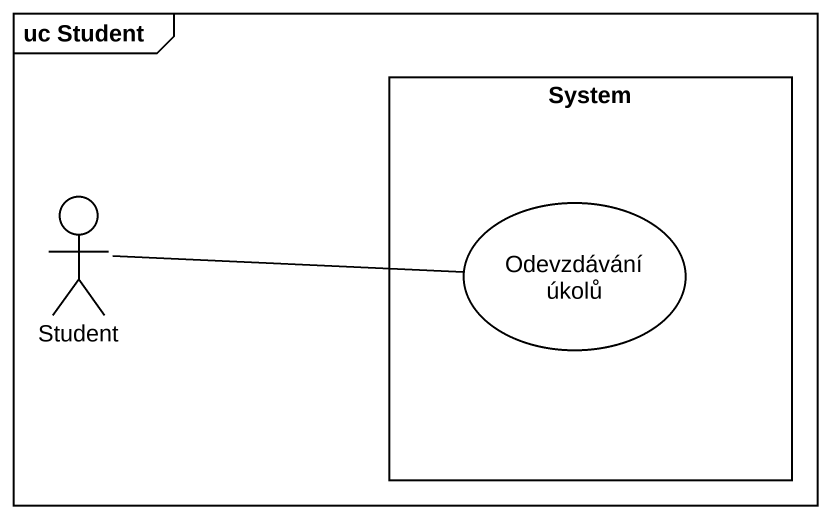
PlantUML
@startuml
mainframe uc Student
rectangle System {
  usecase "Odevzdávání úkolů" as Odevzdávání_úkolů
}
actor Student
Student -right- Odevzdávání_úkolů
@enduml
